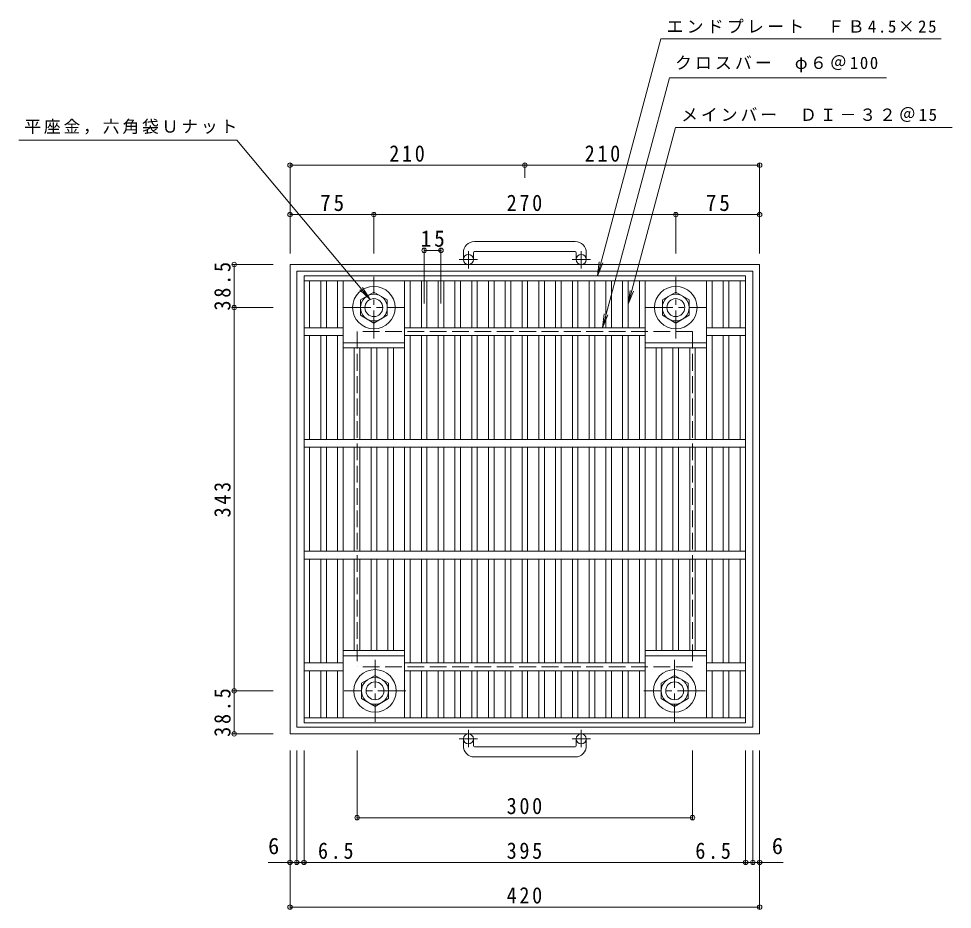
# Model space of a CAD drawing. Units: millimetres at full size, sheet at 1:5. Extents: x -840 to 837, y -691 to 615.
# Drawn here: x -840 to -5, y -182 to 615 of the extents above; entities that cross this region are included whole.
import ezdxf
from ezdxf.enums import TextEntityAlignment as Align

# ---------------------------------------------------------------- set-up
doc = ezdxf.new("R2010")
doc.units = ezdxf.units.MM
doc.header["$LTSCALE"] = 5
doc.header["$PDMODE"] = 32
doc.header["$PDSIZE"] = 4
doc.linetypes.add('CHAIN1', pattern=[8, 5, -1, 1, -1])
doc.linetypes.add('DASHED3', pattern=[4, 3, -1])
for name, color, linetype, lineweight in [('E-1', 2, 'Continuous', 9), ('E-2', 3, 'Continuous', 9), ('E-4', 7, 'Continuous', 9), ('E-5', 7, 'Continuous', 9)]:
    doc.layers.add(name, color=color, linetype=linetype, lineweight=lineweight)
doc.styles.add('ＭＳ ゴシック', font='')
doc.styles.get('ＭＳ ゴシック').set_extended_font_data('MS Gothic')

msp = doc.modelspace()

# ---------------------------------------------------------------- linework, layer by layer
at = {"layer": 'E-1'}
for p, q in [((-342.087, 415.896), (-432.087, 415.896)), ((-442.087, 405.896), (-442.087, 399.796)), ((-433.087, 405.896), (-433.087, 399.796)), ((-432.087, 406.896), (-342.087, 406.896)), ((-341.087, 405.896), (-341.087, 399.796)), ((-332.087, 405.896), (-332.087, 399.796)), ((-597.087, 395.296), (-597.087, -24.703)), ((-177.087, 395.296), (-597.087, 395.296)), ((-591.087, 389.296), (-591.087, -18.703)), ((-183.087, 389.296), (-591.087, 389.296)), ((-183.087, 389.296), (-183.087, -18.703)), ((-534.086, 363.724), (-522.087, 370.653)), ((-522.087, 370.653), (-510.086, 363.724)), ((-183.087, -18.703), (-591.087, -18.703)), ((-442.087, -35.304), (-442.087, -29.204)), ((-433.087, -35.304), (-433.087, -29.204)), ((-341.087, -35.304), (-341.087, -29.204)), ((-332.087, -35.304), (-332.087, -29.204)), ((-432.087, -36.304), (-342.087, -36.304)), ((-342.087, -45.304), (-432.087, -45.304))]:
    msp.add_line(p, q, dxfattribs=at)
at = {"layer": 'E-1', "linetype": 'CHAIN1'}
for p, q in [((-437.587, 391.689), (-437.587, 407.286)), ((-336.586, 391.689), (-336.586, 407.286)), ((-429.424, 399.796), (-445.831, 399.796)), ((-328.424, 399.796), (-344.831, 399.796)), ((-522.087, 329.16), (-522.087, 384.433)), ((-252.086, 329.16), (-252.086, 384.433)), ((-549.723, 356.797), (-494.45, 356.797)), ((-279.723, 356.797), (-224.45, 356.797)), ((-521.087, 41.433), (-521.087, -13.841)), ((-253.107, 41.433), (-253.107, -13.841)), ((-493.45, 13.796), (-548.723, 13.796)), ((-225.47, 13.796), (-280.743, 13.796)), ((-437.587, -21.097), (-437.587, -36.694)), ((-336.586, -21.097), (-336.586, -36.694)), ((-429.424, -29.204), (-445.831, -29.204)), ((-328.424, -29.204), (-344.831, -29.204))]:
    msp.add_line(p, q, dxfattribs=at)
at = {"layer": 'E-1', "linetype": 'DASHED3'}
for p, q in [((-237.087, 335.297), (-537.087, 335.297)), ((-537.087, 335.297), (-537.087, 35.296)), ((-237.087, 335.297), (-237.087, 35.296)), ((-237.087, 35.296), (-537.087, 35.296))]:
    msp.add_line(p, q, dxfattribs=at)
at = {"layer": 'E-1'}
for points in [[(-177.087, 395.296), (-177.087, -24.703), (-597.087, -24.703)], [(-510.086, 363.724), (-510.086, 349.868), (-522.087, 342.939), (-534.086, 349.868), (-534.086, 363.724)]]:
    msp.add_lwpolyline(points, dxfattribs=at)
for points in [[(-240.086, 363.724), (-240.086, 349.868), (-252.086, 342.939), (-264.086, 349.868), (-264.086, 363.724), (-252.086, 370.653)], [(-533.087, 6.868), (-533.087, 20.725), (-521.087, 27.653), (-509.087, 20.725), (-509.087, 6.868), (-521.087, -0.06)], [(-265.107, 6.868), (-265.107, 20.725), (-253.107, 27.653), (-241.107, 20.725), (-241.107, 6.868), (-253.107, -0.06)]]:
    msp.add_lwpolyline(points, close=True, dxfattribs=at)
for centre, radius in [((-437.587, 399.796), 4.5), ((-336.587, 399.796), 4.5), ((-522.087, 356.797), 19), ((-252.086, 356.797), 19), ((-522.087, 356.797), 12), ((-252.086, 356.797), 12), ((-522.087, 356.797), 8), ((-252.086, 356.797), 8), ((-521.087, 13.796), 19), ((-521.087, 13.796), 12), ((-253.107, 13.796), 19), ((-253.107, 13.796), 12), ((-521.087, 13.796), 8), ((-253.107, 13.796), 8), ((-437.587, -29.204), 4.5), ((-336.587, -29.204), 4.5)]:
    msp.add_circle(centre, radius, dxfattribs=at)
for centre, radius, start, end in [((-432.087, 405.896), 10, 90, 180), ((-342.087, 405.896), 10, 0, 90), ((-432.087, 405.896), 1, 90, 180), ((-342.087, 405.896), 1, 0, 90), ((-432.087, -35.304), 10, 180, 270), ((-432.087, -35.304), 1, 180, 270), ((-342.087, -35.304), 10, 270, 0), ((-342.087, -35.304), 1, 270, 0)]:
    msp.add_arc(centre, radius, start, end, dxfattribs=at)
at = {"layer": 'E-2'}
for p, q in [((-584.587, -14.704), (-584.587, 385.297)), ((-584.587, 385.297), (-189.587, 385.297)), ((-189.587, -14.704), (-189.587, 385.297)), ((-584.587, 380.796), (-189.587, 380.796)), ((-579.586, 338.797), (-579.586, 380.796)), ((-569.587, 338.797), (-569.587, 380.796)), ((-564.586, 338.797), (-564.586, 380.796)), ((-554.587, 338.797), (-554.587, 380.796)), ((-549.586, 238.797), (-549.586, 380.796)), ((-494.587, 238.797), (-494.587, 380.796)), ((-489.586, 338.797), (-489.586, 380.796)), ((-479.587, 338.797), (-479.587, 380.796)), ((-474.586, 338.797), (-474.586, 380.796)), ((-464.587, 338.797), (-464.587, 380.796)), ((-459.586, 338.797), (-459.586, 380.796)), ((-449.587, 338.797), (-449.587, 380.796)), ((-444.586, 338.797), (-444.586, 380.796)), ((-434.587, 338.797), (-434.587, 380.796)), ((-429.586, 338.797), (-429.586, 380.796)), ((-419.587, 338.797), (-419.587, 380.796)), ((-414.586, 338.797), (-414.586, 380.796)), ((-404.587, 338.797), (-404.587, 380.796)), ((-399.586, 338.797), (-399.586, 380.796)), ((-389.587, 338.797), (-389.587, 380.796)), ((-384.586, 338.797), (-384.586, 380.796)), ((-374.587, 338.797), (-374.587, 380.796)), ((-369.586, 338.797), (-369.586, 380.796)), ((-359.587, 338.797), (-359.587, 380.796)), ((-354.586, 338.797), (-354.586, 380.796)), ((-344.587, 338.797), (-344.587, 380.796)), ((-339.586, 338.797), (-339.586, 380.796)), ((-329.587, 338.797), (-329.587, 380.796)), ((-324.586, 338.797), (-324.586, 380.796)), ((-314.587, 338.797), (-314.587, 380.796)), ((-309.586, 338.797), (-309.586, 380.796)), ((-299.587, 338.797), (-299.587, 380.796)), ((-294.586, 338.797), (-294.586, 380.796)), ((-284.587, 338.797), (-284.587, 380.796)), ((-279.586, 238.797), (-279.586, 380.796)), ((-224.587, 238.797), (-224.587, 380.796)), ((-219.586, 338.797), (-219.586, 380.796)), ((-209.587, 338.797), (-209.587, 380.796)), ((-204.586, 338.797), (-204.586, 380.796)), ((-194.587, 338.797), (-194.587, 380.796)), ((-549.586, 338.797), (-584.587, 338.797)), ((-279.586, 338.797), (-494.587, 338.797)), ((-189.587, 338.797), (-224.587, 338.797)), ((-549.586, 331.797), (-584.587, 331.797)), ((-579.586, 238.797), (-579.586, 331.797)), ((-569.587, 238.797), (-569.587, 331.797)), ((-564.586, 238.797), (-564.586, 331.797)), ((-554.587, 238.797), (-554.587, 331.797)), ((-279.586, 331.797), (-494.587, 331.797)), ((-489.586, 238.797), (-489.586, 331.797)), ((-479.587, 238.797), (-479.587, 331.797)), ((-474.586, 238.797), (-474.586, 331.797)), ((-464.587, 238.797), (-464.587, 331.797)), ((-459.586, 238.797), (-459.586, 331.797)), ((-449.587, 238.797), (-449.587, 331.797)), ((-444.586, 238.797), (-444.586, 331.797)), ((-434.587, 238.797), (-434.587, 331.797)), ((-429.586, 238.797), (-429.586, 331.797)), ((-419.587, 238.797), (-419.587, 331.797)), ((-414.586, 238.797), (-414.586, 331.797)), ((-404.587, 238.797), (-404.587, 331.797)), ((-399.586, 238.797), (-399.586, 331.797)), ((-389.587, 238.797), (-389.587, 331.797)), ((-384.586, 238.797), (-384.586, 331.797)), ((-374.587, 238.797), (-374.587, 331.797)), ((-369.586, 238.797), (-369.586, 331.797)), ((-359.587, 238.797), (-359.587, 331.797)), ((-354.586, 238.797), (-354.586, 331.797)), ((-344.587, 238.797), (-344.587, 331.797)), ((-339.586, 238.797), (-339.586, 331.797)), ((-329.587, 238.797), (-329.587, 331.797)), ((-324.586, 238.797), (-324.586, 331.797)), ((-314.587, 238.797), (-314.587, 331.797)), ((-309.586, 238.797), (-309.586, 331.797)), ((-299.587, 238.797), (-299.587, 331.797)), ((-294.586, 238.797), (-294.586, 331.797)), ((-284.587, 238.797), (-284.587, 331.797)), ((-189.587, 331.797), (-224.587, 331.797)), ((-219.586, 238.797), (-219.586, 331.797)), ((-209.587, 238.797), (-209.587, 331.797)), ((-204.586, 238.797), (-204.586, 331.797)), ((-194.587, 238.797), (-194.587, 331.797)), ((-549.586, 325.297), (-494.587, 325.297)), ((-549.586, 320.797), (-494.587, 320.797)), ((-539.587, 238.797), (-539.587, 320.797)), ((-534.586, 238.797), (-534.586, 320.797)), ((-524.587, 238.797), (-524.587, 320.797)), ((-519.586, 238.797), (-519.586, 320.797)), ((-509.587, 238.797), (-509.587, 320.797)), ((-504.586, 238.797), (-504.586, 320.797)), ((-279.586, 325.297), (-224.587, 325.297)), ((-279.586, 320.797), (-224.587, 320.797)), ((-269.587, 238.797), (-269.587, 320.797)), ((-264.586, 238.797), (-264.586, 320.797)), ((-254.587, 238.797), (-254.587, 320.797)), ((-249.586, 238.797), (-249.586, 320.797)), ((-239.587, 238.797), (-239.587, 320.797)), ((-234.586, 238.797), (-234.586, 320.797)), ((-189.587, 238.797), (-584.587, 238.797)), ((-189.587, 231.797), (-584.587, 231.797)), ((-579.586, 138.797), (-579.586, 231.797)), ((-569.587, 138.797), (-569.587, 231.797)), ((-564.586, 138.797), (-564.586, 231.797)), ((-554.587, 138.797), (-554.587, 231.797)), ((-549.586, 138.797), (-549.586, 231.797)), ((-539.587, 138.797), (-539.587, 231.797)), ((-534.586, 138.797), (-534.586, 231.797)), ((-524.587, 138.797), (-524.587, 231.797)), ((-519.586, 138.797), (-519.586, 231.797)), ((-509.587, 138.797), (-509.587, 231.797)), ((-504.586, 138.797), (-504.586, 231.797)), ((-494.587, 138.797), (-494.587, 231.797)), ((-489.586, 138.797), (-489.586, 231.797)), ((-479.587, 138.797), (-479.587, 231.797)), ((-474.586, 138.797), (-474.586, 231.797)), ((-464.587, 138.797), (-464.587, 231.797)), ((-459.586, 138.797), (-459.586, 231.797)), ((-449.587, 138.797), (-449.587, 231.797)), ((-444.586, 138.797), (-444.586, 231.797)), ((-434.587, 138.797), (-434.587, 231.797)), ((-429.586, 138.797), (-429.586, 231.797)), ((-419.587, 138.797), (-419.587, 231.797)), ((-414.586, 138.797), (-414.586, 231.797)), ((-404.587, 138.797), (-404.587, 231.797)), ((-399.586, 138.797), (-399.586, 231.797)), ((-389.587, 138.797), (-389.587, 231.797)), ((-384.586, 138.797), (-384.586, 231.797)), ((-374.587, 138.797), (-374.587, 231.797)), ((-369.586, 138.797), (-369.586, 231.797)), ((-359.587, 138.797), (-359.587, 231.797)), ((-354.586, 138.797), (-354.586, 231.797)), ((-344.587, 138.797), (-344.587, 231.797)), ((-339.586, 138.797), (-339.586, 231.797)), ((-329.587, 138.797), (-329.587, 231.797)), ((-324.586, 138.797), (-324.586, 231.797)), ((-314.587, 138.797), (-314.587, 231.797)), ((-309.586, 138.797), (-309.586, 231.797)), ((-299.587, 138.797), (-299.587, 231.797)), ((-294.586, 138.797), (-294.586, 231.797)), ((-284.587, 138.797), (-284.587, 231.797)), ((-279.586, 138.797), (-279.586, 231.797)), ((-269.587, 138.797), (-269.587, 231.797)), ((-264.586, 138.797), (-264.586, 231.797)), ((-254.587, 138.797), (-254.587, 231.797)), ((-249.586, 138.797), (-249.586, 231.797)), ((-239.587, 138.797), (-239.587, 231.797)), ((-234.586, 138.797), (-234.586, 231.797)), ((-224.587, 138.797), (-224.587, 231.797)), ((-219.586, 138.797), (-219.586, 231.797)), ((-209.587, 138.797), (-209.587, 231.797)), ((-204.586, 138.797), (-204.586, 231.797)), ((-194.587, 138.797), (-194.587, 231.797)), ((-189.587, 138.797), (-584.587, 138.797)), ((-189.587, 131.797), (-584.587, 131.797)), ((-579.586, 38.797), (-579.586, 131.797)), ((-569.587, 38.797), (-569.587, 131.797)), ((-564.586, 38.797), (-564.586, 131.797)), ((-554.587, 38.797), (-554.587, 131.797)), ((-549.586, -10.204), (-549.586, 131.797)), ((-539.587, 49.796), (-539.587, 131.797)), ((-534.586, 49.796), (-534.586, 131.797)), ((-524.587, 49.796), (-524.587, 131.797)), ((-519.586, 49.796), (-519.586, 131.797)), ((-509.587, 49.796), (-509.587, 131.797)), ((-504.586, 49.796), (-504.586, 131.797)), ((-494.587, -10.204), (-494.587, 131.797)), ((-489.586, 38.797), (-489.586, 131.797)), ((-479.587, 38.797), (-479.587, 131.797)), ((-474.586, 38.797), (-474.586, 131.797)), ((-464.587, 38.797), (-464.587, 131.797)), ((-459.586, 38.797), (-459.586, 131.797)), ((-449.587, 38.797), (-449.587, 131.797)), ((-444.586, 38.797), (-444.586, 131.797)), ((-434.587, 38.797), (-434.587, 131.797)), ((-429.586, 38.797), (-429.586, 131.797)), ((-419.587, 38.797), (-419.587, 131.797)), ((-414.586, 38.797), (-414.586, 131.797)), ((-404.587, 38.797), (-404.587, 131.797)), ((-399.586, 38.797), (-399.586, 131.797)), ((-389.587, 38.797), (-389.587, 131.797)), ((-384.586, 38.797), (-384.586, 131.797)), ((-374.587, 38.797), (-374.587, 131.797)), ((-369.586, 38.797), (-369.586, 131.797)), ((-359.587, 38.797), (-359.587, 131.797)), ((-354.586, 38.797), (-354.586, 131.797)), ((-344.587, 38.797), (-344.587, 131.797)), ((-339.586, 38.797), (-339.586, 131.797)), ((-329.587, 38.797), (-329.587, 131.797)), ((-324.586, 38.797), (-324.586, 131.797)), ((-314.587, 38.797), (-314.587, 131.797)), ((-309.586, 38.797), (-309.586, 131.797)), ((-299.587, 38.797), (-299.587, 131.797)), ((-294.586, 38.797), (-294.586, 131.797)), ((-284.587, 38.797), (-284.587, 131.797)), ((-279.586, -10.204), (-279.586, 131.797)), ((-269.587, 49.796), (-269.587, 131.797)), ((-264.586, 49.796), (-264.586, 131.797)), ((-254.587, 49.796), (-254.587, 131.797)), ((-249.586, 49.796), (-249.586, 131.797)), ((-239.587, 49.796), (-239.587, 131.797)), ((-234.586, 49.796), (-234.586, 131.797)), ((-224.587, -10.204), (-224.587, 131.797)), ((-219.586, 38.797), (-219.586, 131.797)), ((-209.587, 38.797), (-209.587, 131.797)), ((-204.586, 38.797), (-204.586, 131.797)), ((-194.587, 38.797), (-194.587, 131.797)), ((-549.586, 49.796), (-494.587, 49.796)), ((-549.586, 45.296), (-494.587, 45.296)), ((-279.586, 49.796), (-224.587, 49.796)), ((-279.586, 45.296), (-224.587, 45.296)), ((-549.586, 38.797), (-584.587, 38.797)), ((-279.586, 38.797), (-494.587, 38.797)), ((-189.587, 38.797), (-224.587, 38.797)), ((-549.586, 31.797), (-584.587, 31.797)), ((-579.586, -10.204), (-579.586, 31.797)), ((-569.587, -10.204), (-569.587, 31.797)), ((-564.586, -10.204), (-564.586, 31.797)), ((-554.587, -10.204), (-554.587, 31.797)), ((-279.586, 31.797), (-494.587, 31.797)), ((-489.586, -10.204), (-489.586, 31.797)), ((-479.587, -10.204), (-479.587, 31.797)), ((-474.586, -10.204), (-474.586, 31.797)), ((-464.587, -10.204), (-464.587, 31.797)), ((-459.586, -10.204), (-459.586, 31.797)), ((-449.587, -10.204), (-449.587, 31.797)), ((-444.586, -10.204), (-444.586, 31.797)), ((-434.587, -10.204), (-434.587, 31.797)), ((-429.586, -10.204), (-429.586, 31.797)), ((-419.587, -10.204), (-419.587, 31.797)), ((-414.586, -10.204), (-414.586, 31.797)), ((-404.587, -10.204), (-404.587, 31.797)), ((-399.586, -10.204), (-399.586, 31.797)), ((-389.587, -10.204), (-389.587, 31.797)), ((-384.586, -10.204), (-384.586, 31.797)), ((-374.587, -10.204), (-374.587, 31.797)), ((-369.586, -10.204), (-369.586, 31.797)), ((-359.587, -10.204), (-359.587, 31.797)), ((-354.586, -10.204), (-354.586, 31.797)), ((-344.587, -10.204), (-344.587, 31.797)), ((-339.586, -10.204), (-339.586, 31.797)), ((-329.587, -10.204), (-329.587, 31.797)), ((-324.586, -10.204), (-324.586, 31.797)), ((-314.587, -10.204), (-314.587, 31.797)), ((-309.586, -10.204), (-309.586, 31.797)), ((-299.587, -10.204), (-299.587, 31.797)), ((-294.586, -10.204), (-294.586, 31.797)), ((-284.587, -10.204), (-284.587, 31.797)), ((-189.587, 31.797), (-224.587, 31.797)), ((-219.586, -10.204), (-219.586, 31.797)), ((-209.587, -10.204), (-209.587, 31.797)), ((-204.586, -10.204), (-204.586, 31.797)), ((-194.587, -10.204), (-194.587, 31.797)), ((-189.587, -10.204), (-584.587, -10.204)), ((-189.587, -14.704), (-584.587, -14.704))]:
    msp.add_line(p, q, dxfattribs=at)
at = {"layer": 'E-4'}
for p, q in [((-597.087, 485.695), (-597.087, 405.296)), ((-387.087, 485.695), (-387.087, 472.782)), ((-177.087, 485.695), (-177.087, 405.296)), ((-597.087, 484.195), (-387.087, 484.195)), ((-387.087, 484.195), (-177.087, 484.195)), ((-597.087, 440.016), (-522.087, 440.016)), ((-522.087, 441.516), (-522.087, 405.296)), ((-522.087, 440.016), (-252.086, 440.016)), ((-252.086, 441.516), (-252.086, 405.296)), ((-252.086, 440.016), (-177.087, 440.016)), ((-477.087, 409.528), (-477.087, 360.461)), ((-462.086, 409.528), (-462.086, 360.461)), ((-477.087, 408.028), (-462.086, 408.028)), ((-648.587, 395.296), (-612.087, 395.296)), ((-647.087, 356.796), (-647.087, 395.296)), ((-648.587, 356.796), (-612.087, 356.796)), ((-647.087, 13.797), (-647.087, 356.796)), ((-648.587, 13.797), (-612.087, 13.797)), ((-647.087, -24.703), (-647.087, 13.797)), ((-648.587, -24.703), (-612.087, -24.703)), ((-597.087, -181.204), (-597.087, -39.703)), ((-591.087, -141.204), (-591.087, -39.703)), ((-584.587, -141.204), (-584.587, -39.703)), ((-537.087, -101.204), (-537.087, -39.703)), ((-237.087, -101.204), (-237.087, -39.703)), ((-189.587, -141.204), (-189.587, -39.703)), ((-183.087, -141.204), (-183.087, -39.703)), ((-177.087, -181.204), (-177.087, -39.703)), ((-537.087, -99.704), (-237.087, -99.704)), ((-616.711, -139.704), (-591.087, -139.704)), ((-591.087, -139.704), (-584.587, -139.704)), ((-584.587, -139.704), (-189.587, -139.704)), ((-189.587, -139.704), (-183.087, -139.704)), ((-183.087, -139.704), (-156.15, -139.704)), ((-597.087, -179.704), (-177.087, -179.704))]:
    msp.add_line(p, q, dxfattribs=at)
for p in [(-597.087, 484.195), (-387.087, 484.195), (-177.087, 484.195), (-597.087, 440.016), (-522.087, 440.016), (-252.086, 440.016), (-177.087, 440.016), (-477.087, 408.028), (-462.086, 408.028), (-647.087, 395.296), (-647.087, 356.796), (-647.087, 13.797), (-647.087, -24.703), (-537.087, -99.704), (-237.087, -99.704), (-597.087, -139.704), (-591.087, -139.704), (-584.587, -139.704), (-189.587, -139.704), (-183.087, -139.704), (-177.087, -139.704), (-597.087, -179.704), (-177.087, -179.704)]:
    msp.add_point(p, dxfattribs=at)
at = {"layer": 'E-5'}
for p, q in [((-322.096, 385.297), (-265.306, 597.24)), ((-265.306, 597.24), (-14.837, 597.24)), ((-644.793, 506.747), (-839.793, 506.747)), ((-322.096, 385.297), (-320.464, 397.69)), ((-322.096, 385.297), (-317.312, 396.845)), ((-525.437, 364.157), (-532.14, 374.708)), ((-294.586, 359.796), (-292.955, 372.189)), ((-294.586, 359.796), (-289.803, 371.345)), ((-317.624, 338.796), (-315.992, 351.189)), ((-317.624, 338.796), (-312.84, 350.345))]:
    msp.add_line(p, q, dxfattribs=at)
for points in [[(-317.624, 338.796), (-257.717, 562.37), (-63.688, 562.37)], [(-294.586, 359.796), (-252.23, 517.87), (-4.73, 517.87)], [(-644.793, 506.747), (-525.437, 364.157), (-534.642, 372.613)]]:
    msp.add_lwpolyline(points, dxfattribs=at)

# ---------------------------------------------------------------- texts
at = {"layer": 'E-4', "color": 2, "style": 'ＭＳ ゴシック'}
for p in [(-616.711, -136.704), (-166.15, -136.704)]:
    msp.add_text('6', height=14.66, dxfattribs=at).set_placement(p, align=Align.BOTTOM_LEFT)
at = {"layer": 'E-4', "color": 2, "char_height": 14.66, "attachment_point": 7, "style": 'ＭＳ ゴシック'}
for s, insert in [('\\T1.27;\\W0.9;210', (-508.337, 487.195)), ('\\T1.27;\\W0.9;210', (-333.549, 487.195)), ('\\T1.27;\\W0.95;75', (-570.212, 443.016)), ('\\T1.27;\\W0.9;270', (-403.337, 443.016)), ('\\T1.27;\\W0.95;75', (-225.212, 443.016)), ('\\T1.27;\\W0.95;15', (-480.212, 411.028)), ('\\T1.27;\\W0.9;300', (-403.337, -96.704)), ('\\T1.27;\\W0.9;6.5', (-572.087, -136.704)), ('\\T1.27;\\W0.9;395', (-403.337, -136.704)), ('\\T1.27;\\W0.9;6.5', (-234.587, -136.704)), ('\\T1.27;\\W0.9;420', (-403.337, -176.704))]:
    msp.add_mtext(s, dxfattribs=dict(at, insert=insert))
at = {"layer": 'E-4', "color": 2, "char_height": 14.66, "attachment_point": 7, "rotation": 90, "style": 'ＭＳ ゴシック'}
for s, insert in [('\\T1.28;\\W0.9;38.5', (-650.087, 354.171)), ('\\T1.27;\\W0.9;343', (-650.087, 169.046)), ('\\T1.28;\\W0.9;38.5', (-650.087, -27.328))]:
    msp.add_mtext(s, dxfattribs=dict(at, insert=insert))
at = {"layer": 'E-5', "char_height": 11, "attachment_point": 7, "style": 'ＭＳ ゴシック'}
for s, insert in [('\\T1.2;エンドプレート\u3000ＦＢ4.5×25', (-260.306, 602.24)), ('\\T1.19;クロスバー\u3000φ６＠100', (-252.717, 567.37)), ('\\T1.18;メインバー\u3000ＤＩ－３２＠15', (-247.23, 522.87)), ('\\T1.17;平座金，六角袋Ｕナット', (-834.793, 511.747))]:
    msp.add_mtext(s, dxfattribs=dict(at, insert=insert))

doc.saveas('drawing.dxf')
